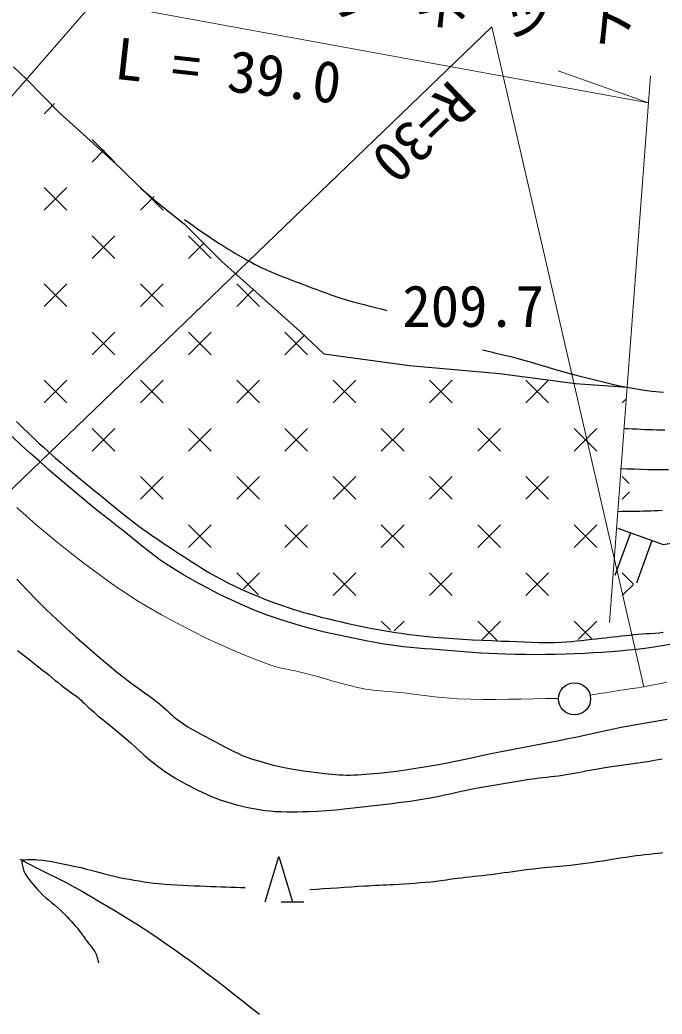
# Model space of a CAD drawing. Units: millimetres, scale not verified. Extents: x 40000 to 680000, y 20000 to 380000.
# Drawn here: x 333608 to 361881, y 239871 to 283655 of the extents above; entities that cross this region are included whole.
import ezdxf
from ezdxf.enums import TextEntityAlignment as Align

# ---------------------------------------------------------------- set-up
doc = ezdxf.new("R2010")
doc.units = ezdxf.units.MM
doc.header["$LTSCALE"] = 1000
doc.linetypes.add('CHAIN', pattern=[18.5, 12, -1.5, 3.5, -1.5])
for name, color, linetype, lineweight in [('M-BGD', 7, 'Continuous', 25), ('M-BMK', 2, 'CHAIN', 13), ('M-BMK-SRVR', 3, 'Continuous', 25), ('M-STR-HTXT', 7, 'Continuous', 13)]:
    doc.layers.add(name, color=color, linetype=linetype, lineweight=lineweight)
doc.styles.add('ＭＳ ゴシック', font='')
doc.styles.get('ＭＳ ゴシック').set_extended_font_data('MS Gothic')

msp = doc.modelspace()

# ---------------------------------------------------------------- linework, layer by layer
at = {"layer": 'M-BGD'}
for p, q in [((333905, 281041), (335362, 279552)), ((334669, 279515), (335128, 279974)), ((335362, 279552), (336543, 278490)), ((336543, 278490), (338022, 277136)), ((336790, 278393), (337790, 277393)), ((336790, 277393), (337324, 277928)), ((338022, 277136), (338940, 276232)), ((334669, 276272), (335669, 275272)), ((334669, 275272), (335669, 276272)), ((338912, 276272), (339912, 275272)), ((338912, 275272), (339521, 275881)), ((338940, 276232), (339679, 275592)), ((339679, 275592), (340836, 274669)), ((340836, 274669), (342488, 273031)), ((336790, 274151), (337790, 273151)), ((336790, 273151), (337790, 274151)), ((341033, 274151), (342033, 273151)), ((341033, 273151), (341717, 273835)), ((342488, 273031), (345952, 269925)), ((334669, 272030), (335669, 271030)), ((334669, 271030), (335669, 272030)), ((338912, 272030), (339912, 271030)), ((338912, 271030), (339912, 272030)), ((343154, 272030), (344154, 271030)), ((343154, 271030), (343914, 271789)), ((336790, 269908), (337790, 268908)), ((336790, 268908), (337790, 269908)), ((341033, 269908), (342033, 268908)), ((341033, 268908), (342033, 269908)), ((345276, 269908), (346276, 268908)), ((345276, 268908), (346110, 269742)), ((345952, 269925), (346984, 268952)), ((346984, 268952), (350756, 268436)), ((350756, 268436), (354726, 268079)), ((354726, 268079), (358061, 267642)), ((334669, 267787), (335669, 266787)), ((334669, 266787), (335669, 267787)), ((338912, 267787), (339912, 266787)), ((338912, 266787), (339912, 267787)), ((343154, 267787), (344154, 266787)), ((343154, 266787), (344154, 267787)), ((347397, 267787), (348397, 266787)), ((347397, 266787), (348397, 267787)), ((351640, 267787), (352640, 266787)), ((351640, 266787), (352640, 267787)), ((355882, 267787), (356882, 266787)), ((355882, 266787), (356882, 267787)), ((358061, 267642), (360340, 267481)), ((360125, 266787), (360273, 266935)), ((336790, 265666), (337790, 264666)), ((336790, 264666), (337790, 265666)), ((341033, 265666), (342033, 264666)), ((341033, 264666), (342033, 265666)), ((345276, 265666), (346276, 264666)), ((345276, 264666), (346276, 265666)), ((349518, 265666), (350518, 264666)), ((349518, 264666), (350518, 265666)), ((353761, 265666), (354761, 264666)), ((353761, 264666), (354761, 265666)), ((358004, 265666), (359004, 264666)), ((358004, 264666), (359004, 265666)), ((338912, 263544), (339912, 262544)), ((338912, 262544), (339912, 263544)), ((343154, 263544), (344154, 262544)), ((343154, 262544), (344154, 263544)), ((347397, 263544), (348397, 262544)), ((347397, 262544), (348397, 263544)), ((351640, 263544), (352640, 262544)), ((351640, 262544), (352640, 263544)), ((355882, 263544), (356882, 262544)), ((355882, 262544), (356882, 263544)), ((360125, 263544), (360430, 263239)), ((360125, 262544), (360446, 262865)), ((341033, 261423), (342033, 260423)), ((341033, 260423), (342033, 261423)), ((345276, 261423), (346276, 260423)), ((345276, 260423), (346276, 261423)), ((349518, 261423), (350518, 260423)), ((349518, 260423), (350518, 261423)), ((353761, 261423), (354761, 260423)), ((353761, 260423), (354761, 261423)), ((358004, 261423), (359004, 260423)), ((358004, 260423), (359004, 261423)), ((360484, 261069), (359807, 259188)), ((361425, 260731), (360748, 258849)), ((343154, 259302), (344119, 258337)), ((343454, 258601), (344154, 259302)), ((347397, 259302), (348397, 258302)), ((347397, 258302), (348397, 259302)), ((351640, 259302), (352640, 258302)), ((351640, 258302), (352640, 259302)), ((355882, 259302), (356882, 258302)), ((355882, 258302), (356882, 259302)), ((360125, 259302), (360619, 258808)), ((360125, 258302), (360619, 258796)), ((349518, 257180), (349924, 256775)), ((350082, 256743), (350518, 257180)), ((353761, 257180), (354613, 256328)), ((353955, 256375), (354761, 257180)), ((358004, 257180), (358792, 256392)), ((358187, 256363), (359004, 257180)), ((344413, 244819), (345013, 246819)), ((345013, 246819), (345613, 244819)), ((345113, 244819), (346113, 244819))]:
    msp.add_line(p, q, dxfattribs=at)
for points in [[(333333, 281583), (333618, 281312), (333905, 281041)], [(340851, 274864), (341045, 274730), (341238, 274595), (341431, 274459), (341624, 274324), (341817, 274190), (342012, 274056), (342207, 273925), (342405, 273796), (342536, 273713), (342668, 273630), (342801, 273548), (342934, 273468), (343068, 273388), (343202, 273310), (343337, 273232), (343473, 273155), (343587, 273091), (343702, 273028), (343818, 272965), (343934, 272903), (344050, 272843), (344168, 272783), (344286, 272726), (344405, 272670), (344603, 272582), (344802, 272497), (345003, 272416), (345205, 272336), (345408, 272259), (345610, 272182), (345814, 272106), (346016, 272029), (346236, 271945), (346455, 271862), (346675, 271778), (346895, 271696), (347116, 271615), (347337, 271536), (347560, 271461), (347783, 271388), (348029, 271315), (348275, 271245), (348522, 271179), (348770, 271115), (349019, 271053), (349268, 270991), (349516, 270929), (349764, 270864)], [(353968, 269121), (354163, 269075), (354359, 269030), (354555, 268984), (354750, 268939), (354946, 268893), (355141, 268846), (355336, 268798), (355531, 268748), (355853, 268660), (356173, 268567), (356492, 268471), (356811, 268374), (357131, 268278), (357450, 268184), (357771, 268094), (358094, 268010), (358508, 267906), (358923, 267802), (359338, 267701), (359754, 267604), (360171, 267514), (360590, 267433), (361011, 267365), (361434, 267311), (361941, 267265)], [(333460, 265964), (333613, 265812), (333768, 265661), (333940, 265494), (334114, 265329), (334288, 265165), (334463, 265001), (334640, 264839), (334817, 264678), (334996, 264518), (335175, 264360), (335423, 264144), (335673, 263931), (335925, 263720), (336177, 263511), (336431, 263302), (336686, 263095), (336940, 262887), (337195, 262680), (337392, 262519), (337589, 262357), (337786, 262196), (337984, 262035), (338182, 261875), (338382, 261717), (338584, 261561), (338787, 261408), (339010, 261245), (339235, 261083), (339462, 260924), (339689, 260767), (339918, 260612), (340149, 260458), (340380, 260306), (340612, 260156), (340873, 259987), (341134, 259819), (341396, 259651), (341659, 259486), (341924, 259325), (342192, 259168), (342463, 259018), (342739, 258874), (343070, 258713), (343404, 258558), (343742, 258411), (344083, 258270), (344426, 258134), (344772, 258004), (345119, 257879), (345467, 257758), (345674, 257689), (345882, 257625), (346091, 257564), (346301, 257506), (346512, 257451), (346723, 257397), (346935, 257344), (347146, 257292), (347424, 257224), (347702, 257158), (347980, 257093), (348259, 257031), (348538, 256971), (348818, 256913), (349098, 256858), (349379, 256806), (349633, 256762), (349887, 256719), (350141, 256679), (350396, 256641), (350651, 256606), (350906, 256573), (351162, 256543), (351418, 256515), (351842, 256474), (352266, 256439), (352690, 256409), (353115, 256382), (353540, 256359), (353966, 256338), (354391, 256319), (354816, 256301), (355146, 256288), (355476, 256274), (355806, 256261), (356137, 256250), (356467, 256243), (356797, 256240), (357127, 256243), (357457, 256253), (357676, 256265), (357895, 256282), (358113, 256303), (358332, 256326), (358550, 256352), (358768, 256378), (358986, 256404), (359205, 256428), (359382, 256447), (359559, 256466), (359736, 256486), (359913, 256507), (360090, 256527), (360267, 256546), (360445, 256565), (360622, 256583), (360809, 256599), (360996, 256613), (361183, 256626), (361370, 256639), (361558, 256652), (361745, 256668), (361931, 256686)], [(360215, 265665), (360394, 265657), (360572, 265648), (360750, 265639), (360929, 265630), (361107, 265622), (361286, 265615), (361464, 265610), (361643, 265607), (361825, 265607), (362007, 265608)], [(362250, 256143), (361512, 256028), (361135, 255977), (360758, 255932), (360380, 255892), (360001, 255857), (359622, 255827), (359242, 255800), (358863, 255777), (358483, 255756), (358046, 255736), (357610, 255721), (357173, 255710), (356736, 255703), (356299, 255700), (355862, 255702), (355425, 255707), (354988, 255717), (354623, 255730), (354259, 255747), (353894, 255768), (353530, 255793), (353166, 255820), (352802, 255849), (352439, 255880), (352075, 255912), (351759, 255938), (351442, 255964), (351126, 255991), (350809, 256020), (350494, 256052), (350178, 256089), (349864, 256132), (349551, 256183), (348916, 256299), (348281, 256421), (347647, 256552), (347017, 256695), (346389, 256852), (345767, 257024), (345151, 257215), (344541, 257426), (343990, 257638), (343445, 257866), (342905, 258110), (342373, 258368), (341847, 258639), (341327, 258923), (340814, 259218), (340308, 259523), (340038, 259698), (339773, 259882), (339514, 260073), (339258, 260270), (339006, 260471), (338754, 260674), (338503, 260876), (338250, 261077), (337876, 261371), (337502, 261667), (337130, 261964), (336759, 262262), (336391, 262564), (336024, 262867), (335660, 263174), (335299, 263484), (334888, 263842), (334480, 264203), (334074, 264566), (333671, 264932), (333271, 265302)], [(362157, 263835), (361856, 263835), (361555, 263839), (361254, 263846), (360953, 263855), (360652, 263864), (360351, 263872), (360050, 263879)], [(359929, 262010), (360090, 262013), (360251, 262015), (360412, 262017), (360573, 262019), (360735, 262022), (360896, 262025), (361057, 262029), (361218, 262034), (361385, 262040), (361552, 262047), (361720, 262054), (361887, 262061)], [(359936, 261267), (361921, 260552), (364700, 261029), (371132, 260949), (376849, 260632), (379265, 260329)], [(333479, 259020), (333910, 258555), (334352, 258101), (334780, 257680), (335214, 257266), (335654, 256858), (336099, 256456), (336549, 256058), (337004, 255666), (337462, 255279), (337925, 254897), (338150, 254718), (338379, 254544), (338612, 254374), (338845, 254206), (339079, 254038), (339312, 253868), (339543, 253696), (339769, 253518), (339878, 253428), (339983, 253334), (340088, 253239), (340192, 253143), (340296, 253048), (340402, 252955), (340511, 252865), (340624, 252780), (340813, 252651), (341007, 252527), (341204, 252409), (341404, 252295), (341605, 252185), (341808, 252076), (342012, 251969), (342216, 251863), (342411, 251760), (342606, 251656), (342801, 251553), (342998, 251453), (343196, 251356), (343397, 251266), (343601, 251184), (343808, 251111), (344257, 250975), (344712, 250856), (345170, 250752), (345632, 250663), (346096, 250586), (346563, 250522), (347030, 250467), (347498, 250421), (347662, 250409), (347827, 250402), (347992, 250399), (348157, 250400), (348323, 250404), (348488, 250411), (348653, 250420), (348818, 250431), (349189, 250461), (349559, 250498), (349929, 250541), (350298, 250590), (350666, 250643), (351035, 250699), (351402, 250759), (351769, 250819), (352130, 250883), (352490, 250951), (352850, 251024), (353208, 251099), (353567, 251176), (353925, 251253), (354284, 251329), (354643, 251402), (355029, 251478), (355415, 251553), (355801, 251627), (356187, 251701), (356573, 251776), (356959, 251851), (357345, 251927), (357731, 252004), (358066, 252073), (358401, 252144), (358735, 252216), (359070, 252289), (359404, 252361), (359739, 252432), (360074, 252501), (360410, 252567), (360834, 252644), (361259, 252717), (361684, 252786), (362110, 252854)], [(333497, 255890), (333683, 255747), (333869, 255604), (334053, 255460), (334238, 255315), (334422, 255170), (334606, 255024), (334743, 254915), (334879, 254805), (335015, 254694), (335150, 254582), (335286, 254471), (335422, 254361), (335560, 254253), (335698, 254146), (335757, 254103), (335816, 254062), (335876, 254021), (335936, 253981), (335995, 253940), (336055, 253898), (336113, 253856), (336169, 253811), (336238, 253752), (336305, 253690), (336371, 253627), (336436, 253563), (336501, 253499), (336565, 253435), (336631, 253372), (336698, 253311), (336871, 253161), (337045, 253014), (337222, 252869), (337399, 252725), (337577, 252581), (337754, 252437), (337931, 252292), (338106, 252146), (338305, 251974), (338500, 251799), (338695, 251622), (338889, 251445), (339085, 251270), (339283, 251099), (339486, 250932), (339694, 250772), (339840, 250666), (339990, 250562), (340141, 250462), (340294, 250364), (340449, 250269), (340605, 250177), (340763, 250087), (340922, 250000), (341104, 249903), (341288, 249807), (341474, 249714), (341661, 249624), (341849, 249539), (342040, 249457), (342232, 249381), (342427, 249311), (342666, 249232), (342907, 249158), (343151, 249090), (343396, 249028), (343642, 248973), (343890, 248923), (344138, 248881), (344388, 248845), (344627, 248818), (344866, 248799), (345106, 248787), (345347, 248782), (345588, 248780), (345829, 248783), (346070, 248789), (346310, 248796), (346706, 248814), (347101, 248840), (347496, 248872), (347890, 248910), (348284, 248952), (348678, 248996), (349072, 249042), (349465, 249088), (349731, 249118), (349996, 249150), (350261, 249183), (350526, 249218), (350790, 249254), (351055, 249293), (351319, 249335), (351582, 249379), (351825, 249424), (352066, 249473), (352308, 249525), (352549, 249579), (352789, 249634), (353030, 249687), (353272, 249739), (353514, 249787), (353860, 249851), (354207, 249913), (354555, 249973), (354902, 250032), (355250, 250088), (355598, 250143), (355947, 250196), (356295, 250248), (356466, 250271), (356636, 250292), (356807, 250312), (356978, 250331), (357149, 250350), (357319, 250370), (357490, 250393), (357660, 250418), (357834, 250447), (358007, 250478), (358181, 250512), (358354, 250547), (358527, 250582), (358700, 250616), (358874, 250649), (359048, 250680), (359359, 250730), (359671, 250776), (359983, 250819), (360296, 250862), (360608, 250905), (360920, 250949), (361232, 250997), (361543, 251049), (361713, 251080), (361883, 251113)], [(346376, 245357), (346677, 245377), (346979, 245398), (347280, 245418), (347582, 245439), (347883, 245459), (348185, 245479), (348487, 245499), (348788, 245517), (348948, 245526), (349109, 245535), (349269, 245543), (349429, 245550), (349589, 245558), (349749, 245566), (349910, 245575), (350070, 245585), (350302, 245600), (350535, 245614), (350768, 245630), (351000, 245645), (351233, 245662), (351465, 245681), (351697, 245702), (351929, 245726), (352045, 245740), (352161, 245755), (352277, 245772), (352393, 245789), (352509, 245807), (352624, 245825), (352740, 245841), (352856, 245857), (353043, 245879), (353230, 245900), (353417, 245920), (353604, 245940), (353791, 245959), (353978, 245979), (354165, 246000), (354351, 246022), (354545, 246047), (354737, 246074), (354930, 246101), (355123, 246129), (355316, 246157), (355509, 246185), (355702, 246211), (355895, 246236), (356220, 246273), (356546, 246308), (356872, 246340), (357199, 246372), (357525, 246403), (357851, 246437), (358177, 246473), (358502, 246512), (358757, 246547), (359012, 246585), (359267, 246624), (359522, 246665), (359776, 246706), (360031, 246747), (360285, 246786), (360541, 246823), (360736, 246849), (360931, 246873), (361127, 246896), (361322, 246918), (361518, 246941), (361714, 246965), (361909, 246990)], [(333598, 246695), (333997, 246485), (334400, 246283), (334805, 246084), (335209, 245883), (335611, 245678), (336007, 245463), (336359, 245265), (336710, 245065), (337059, 244862), (337408, 244658), (337754, 244451), (338100, 244241), (338443, 244029), (338784, 243813), (339076, 243624), (339366, 243433), (339654, 243239), (339941, 243043), (340227, 242845), (340511, 242645), (340794, 242443), (341075, 242240), (341467, 241952), (341856, 241659), (342242, 241364), (342627, 241066), (343010, 240767), (343394, 240467), (343778, 240168), (344163, 239871)], [(333667, 246668), (333757, 246668), (333847, 246671), (333937, 246673), (334026, 246675), (334116, 246677), (334206, 246676), (334296, 246674), (334385, 246668), (334596, 246646), (334806, 246618), (335015, 246585), (335224, 246548), (335432, 246507), (335640, 246464), (335848, 246420), (336055, 246376), (336299, 246321), (336542, 246261), (336784, 246197), (337026, 246132), (337267, 246066), (337510, 246003), (337753, 245944), (337997, 245891), (338211, 245848), (338427, 245808), (338642, 245770), (338858, 245735), (339074, 245702), (339291, 245671), (339508, 245644), (339725, 245619), (339984, 245594), (340243, 245574), (340503, 245558), (340763, 245545), (341023, 245534), (341283, 245524), (341543, 245513), (341803, 245503), (342019, 245493), (342235, 245485), (342451, 245478), (342667, 245471), (342883, 245464), (343099, 245458), (343315, 245451), (343531, 245444)], [(333678, 246647), (333690, 246586), (333700, 246525), (333710, 246463), (333720, 246401), (333731, 246339), (333746, 246279), (333764, 246220), (333787, 246163), (333853, 246036), (333928, 245914), (334011, 245796), (334100, 245682), (334193, 245572), (334290, 245463), (334387, 245357), (334486, 245251), (334606, 245129), (334732, 245011), (334862, 244898), (334994, 244788), (335127, 244678), (335259, 244566), (335388, 244452), (335513, 244334), (335604, 244242), (335694, 244148), (335782, 244054), (335869, 243958), (335955, 243861), (336039, 243763), (336123, 243664), (336205, 243564), (336256, 243499), (336307, 243433), (336356, 243366), (336405, 243299), (336453, 243231), (336501, 243163), (336550, 243095), (336599, 243028), (336643, 242971), (336688, 242916), (336735, 242860), (336781, 242805), (336825, 242749), (336868, 242691), (336907, 242631), (336942, 242569), (336965, 242518), (336984, 242465), (337001, 242411), (337015, 242356), (337029, 242301), (337042, 242246), (337056, 242191), (337071, 242136)]]:
    msp.add_lwpolyline(points, dxfattribs=at)
at = {"layer": 'M-BMK'}
for points in [[(357319, 253768), (356766, 253764), (356212, 253755), (355659, 253744), (355106, 253735), (354553, 253729), (354000, 253729), (353447, 253739), (352895, 253761), (352550, 253783), (352206, 253813), (351863, 253849), (351520, 253889), (351177, 253931), (350834, 253973), (350491, 254014), (350147, 254052), (349981, 254068), (349814, 254082), (349647, 254095), (349481, 254108), (349314, 254122), (349148, 254140), (348982, 254161), (348817, 254188), (348471, 254258), (348127, 254340), (347785, 254430), (347444, 254526), (347103, 254624), (346763, 254722), (346422, 254818), (346079, 254907), (345902, 254948), (345724, 254985), (345545, 255020), (345366, 255055), (345188, 255093), (345010, 255134), (344835, 255181), (344662, 255237), (343951, 255498), (343247, 255781), (342551, 256084), (341863, 256405), (341182, 256743), (340509, 257095), (339844, 257461), (339186, 257839), (338718, 258122), (338258, 258417), (337805, 258723), (337357, 259039), (336915, 259362), (336478, 259691), (336044, 260026), (335613, 260363), (335174, 260715), (334740, 261074), (334311, 261440), (333886, 261810), (333466, 262186)], [(362093, 254496), (361756, 254421), (361418, 254350), (361079, 254285), (360953, 254263), (360825, 254243), (360698, 254225), (360570, 254207), (360443, 254190), (360315, 254172), (360187, 254154), (360060, 254135), (359892, 254108), (359724, 254081), (359556, 254054), (359389, 254026), (359221, 253998), (359053, 253970), (358886, 253942), (358718, 253914)]]:
    msp.add_lwpolyline(points, dxfattribs=at)
at = {"layer": 'M-BMK-SRVR'}
msp.add_circle((358027, 253757), 707, dxfattribs=at)
at = {"layer": 'M-STR-HTXT'}
for p, q in [((338136, 285909), (326885, 272987)), ((336879, 284460), (361282, 279999)), ((354382, 283355), (332937, 262675)), ((354382, 283355), (361079, 254285)), ((361282, 279999), (357305, 281406)), ((359560, 257120), (361372, 281196))]:
    msp.add_line(p, q, dxfattribs=at)

# ---------------------------------------------------------------- texts
at = {"layer": 'M-BGD', "style": 'ＭＳ ゴシック'}
msp.add_text('209.7', height=1833, dxfattribs=at).set_placement((356683, 269585), align=Align.BOTTOM_RIGHT)
at = {"layer": 'M-STR-HTXT', "style": 'ＭＳ ゴシック'}
msp.add_text('ロ ッ ク ネ ッ ト', height=1833, rotation=354.015, dxfattribs=at).set_placement((350184, 283084), align=Align.BOTTOM_CENTER)
for s, rotation, p in [('L = 39.0', 353.611, (337666, 280522)), ('R=30', 223.79, (352174, 281476))]:
    msp.add_text(s, height=1833, rotation=rotation, dxfattribs=at).set_placement(p, align=Align.BOTTOM_LEFT)

doc.saveas('drawing.dxf')
